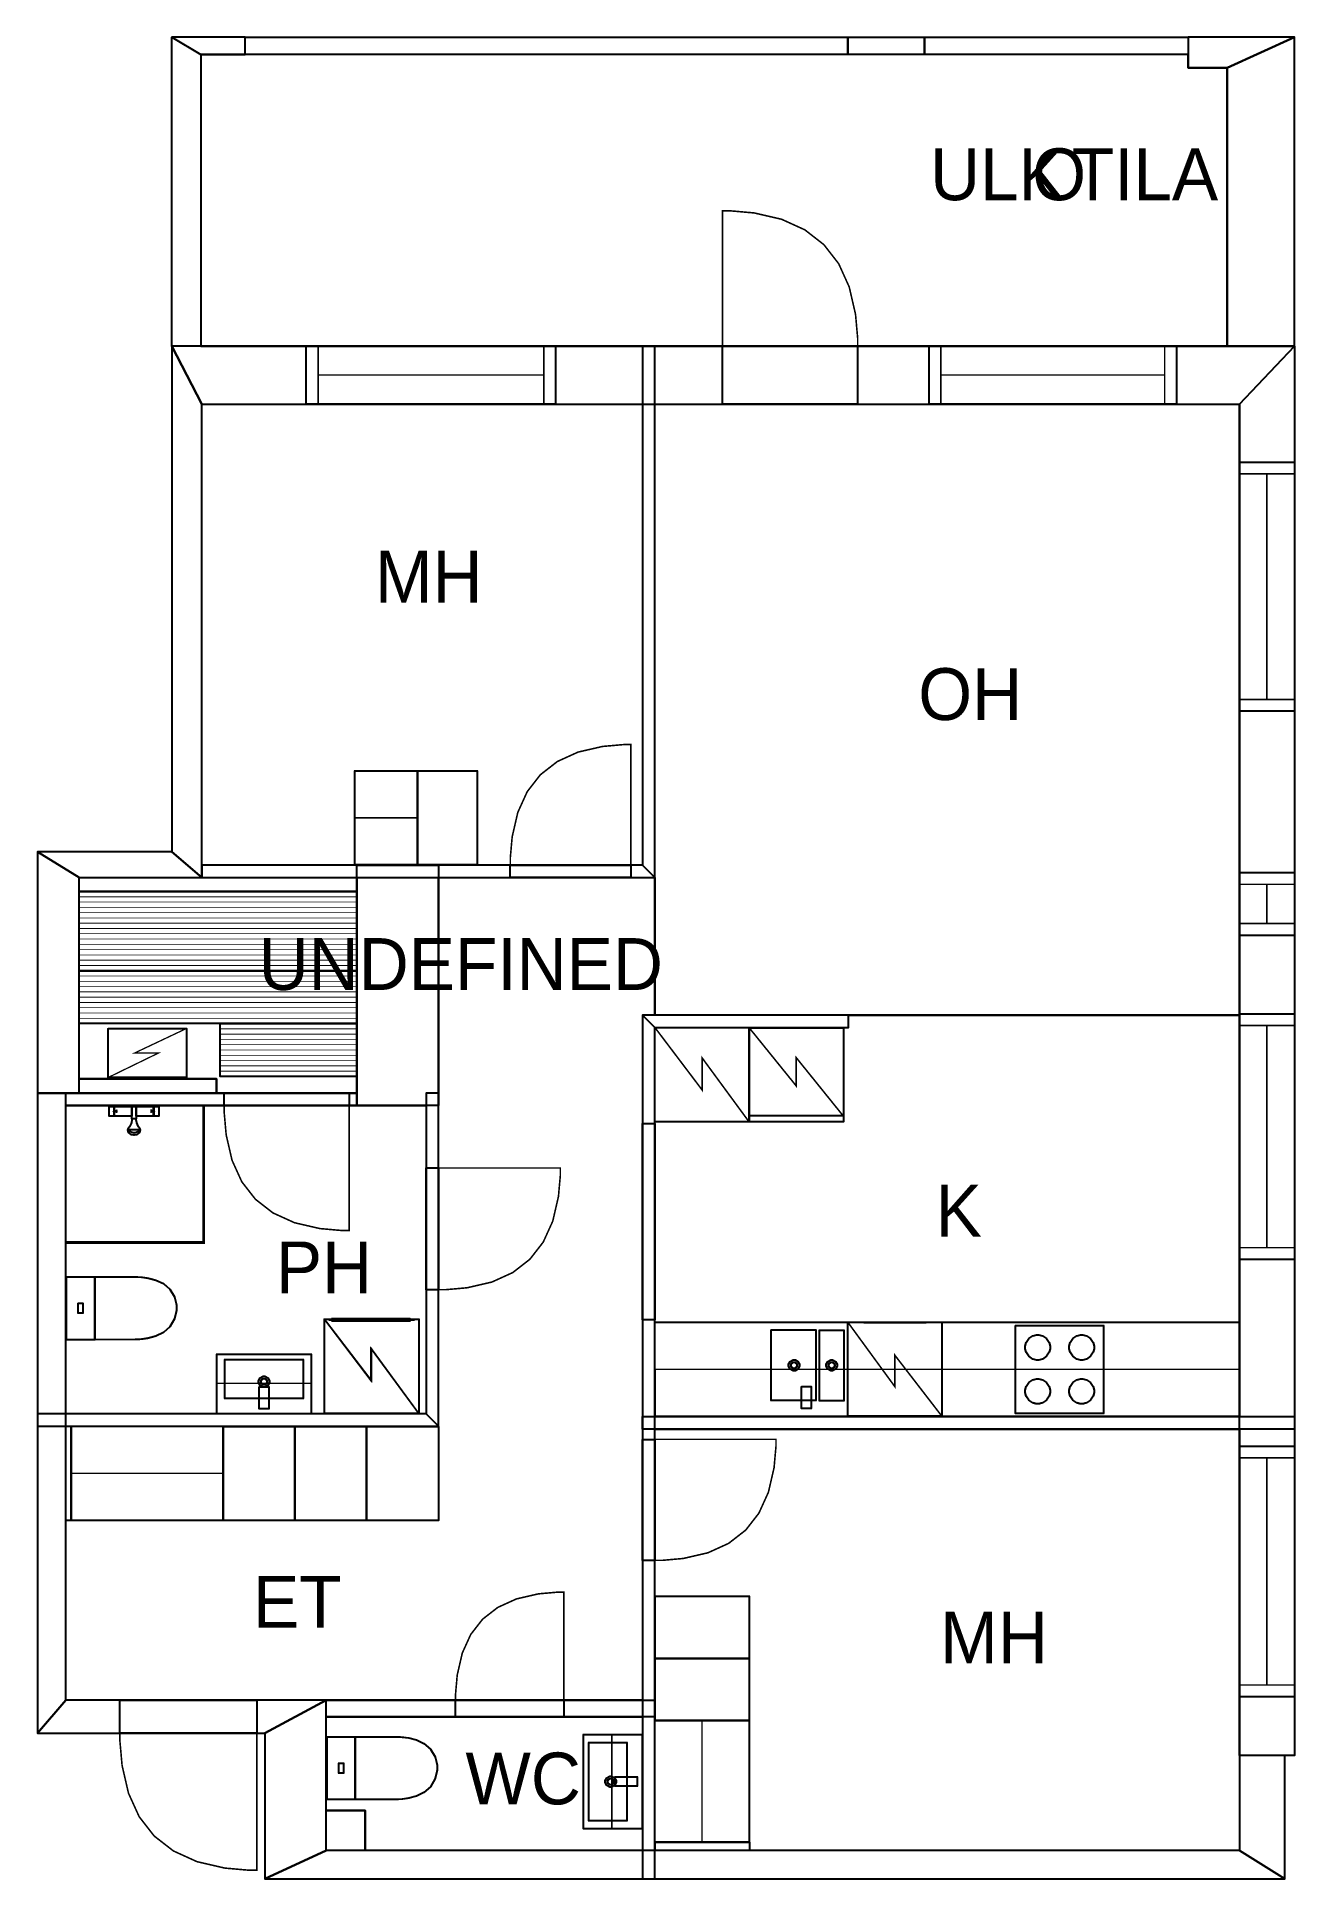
# Model space of a CAD drawing. Extents: x 0.5 to 8.8, y 0 to 12.2.
import ezdxf

# ---------------------------------------------------------------- set-up
doc = ezdxf.new("R2010")
doc.units = 0
doc.layers.get('0').update_dxf_attribs({"linetype": 'CONTINUOUS'})

msp = doc.modelspace()

# ---------------------------------------------------------------- linework, layer by layer
at = {"color": 0}
for points, const_width in [([(1.86231, 12.233), (1.37533, 12.233), (1.56771, 12.1184), (1.86231, 12.1184), (1.86231, 12.233)], 0.002083), ([(1.37533, 10.1836), (1.37533, 12.233), (1.56771, 12.1184), (1.56771, 10.1836), (1.37533, 10.1836)], 0.002083), ([(1.86231, 12.233), (5.85915, 12.233), (5.85915, 12.1184), (1.86231, 12.1184), (1.86231, 12.233)], 0.002083), ([(5.85915, 12.233), (6.36774, 12.233), (6.36774, 12.1184), (5.85915, 12.1184), (5.85915, 12.233)], 0.002083), ([(6.36774, 12.233), (8.11675, 12.233), (8.11675, 12.1184), (6.36774, 12.1184), (6.36774, 12.233)], 0.002083), ([(8.82086, 12.233), (8.11675, 12.233), (8.11675, 12.0282), (8.375, 12.0282), (8.82086, 12.233)], 0.002083), ([(8.82086, 10.1836), (8.82086, 12.233), (8.375, 12.0282), (8.375, 10.1836), (8.82086, 10.1836)], 0.002083), ([(8.375, 10.1836), (8.375, 12.0282), (8.11675, 12.0282), (8.11675, 12.1184), (1.56771, 12.1184), (1.56771, 10.1836), (8.375, 10.1836)], 0.002083), ([(5.92404, 10.1836), (5.92404, 10.2362), (5.91, 10.3938), (5.86794, 10.576), (5.7979, 10.7302), (5.69982, 10.8563), (5.57368, 10.9544), (5.41954, 11.0245), (5.23736, 11.0665), (5.07969, 11.0805), (5.02718, 11.0805), (5.02718, 10.1836), (5.92404, 10.1836)], 0.010417), ([(8.82086, 10.1836), (1.37533, 10.1836), (1.57324, 9.79818), (8.45628, 9.79818), (8.82086, 10.1836)], 0.002083), ([(1.37533, 10.1836), (1.37533, 6.82704), (1.57324, 6.65663), (1.57324, 9.79818), (1.37533, 10.1836)], 0.002083), ([(2.26654, 10.1836), (3.92031, 10.1836), (3.92031, 9.79818), (2.26654, 9.79818), (2.26654, 10.1836)], 0.010417), ([(2.26654, 10.1836), (3.92031, 10.1836), (3.92031, 9.79818), (2.26654, 9.79818), (2.26654, 10.1836)], 0.010417), ([(4.57937, 6.65663), (4.57937, 10.1836), (4.49604, 10.1836), (4.49604, 6.73996), (4.57937, 6.65663)], 0.002083), ([(5.02718, 10.1836), (5.92404, 10.1836), (5.92404, 9.79818), (5.02718, 9.79818), (5.02718, 10.1836)], 0.010417), ([(5.02718, 10.1836), (5.92404, 10.1836), (5.92404, 9.79818), (5.02718, 9.79818), (5.02718, 10.1836)], 0.010417), ([(6.39811, 10.1836), (8.03863, 10.1836), (8.03863, 9.79818), (6.39811, 9.79818), (6.39811, 10.1836)], 0.010417), ([(6.39811, 10.1836), (8.03863, 10.1836), (8.03863, 9.79818), (6.39811, 9.79818), (6.39811, 10.1836)], 0.010417), ([(8.45628, 0.8329), (8.45628, 9.79818), (8.82086, 10.1836), (8.82086, 0.8329), (8.45628, 0.8329)], 0.002083), ([(8.45628, 9.41342), (8.82086, 9.41342), (8.82086, 7.7601), (8.45628, 7.7601), (8.45628, 9.41342)], 0.010417), ([(8.45628, 9.41342), (8.82086, 9.41342), (8.82086, 7.7601), (8.45628, 7.7601), (8.45628, 9.41342)], 0.010417), ([(3.6199, 6.73996), (3.6199, 6.78683), (3.63238, 6.92731), (3.66982, 7.08968), (3.73226, 7.22706), (3.81972, 7.33942), (3.93207, 7.42686), (4.06944, 7.48931), (4.23182, 7.52675), (4.37229, 7.53922), (4.41917, 7.53922), (4.41917, 6.73996), (3.6199, 6.73996)], 0.010417), ([(2.5886, 7.36589), (3.00444, 7.36589), (3.00444, 6.74089), (2.5886, 6.74089), (2.5886, 7.36589)], 0.010417), ([(3.00444, 7.36604), (3.40121, 7.36604), (3.40121, 6.74104), (3.00444, 6.74104), (3.00444, 7.36604)], 0.010417), ([(1.37533, 6.82704), (0.483128, 6.82704), (0.761122, 6.65663), (1.57324, 6.65663), (1.37533, 6.82704)], 0.002083), ([(0.483128, 6.82704), (0.483128, 5.22683), (0.761122, 5.22683), (0.761122, 6.65663), (0.483128, 6.82704)], 0.002083), ([(1.57324, 6.65663), (4.57937, 6.65663), (4.49604, 6.73996), (1.57324, 6.73996), (1.57324, 6.65663)], 0.002083), ([(2.60178, 6.73996), (3.14438, 6.73996), (3.14438, 5.1435), (2.60178, 5.1435), (2.60178, 6.73996)], 0.002083), ([(3.6199, 6.73996), (4.41928, 6.73996), (4.41928, 6.65663), (3.6199, 6.65663), (3.6199, 6.73996)], 0.010417), ([(3.6199, 6.73996), (4.41928, 6.73996), (4.41928, 6.65663), (3.6199, 6.65663), (3.6199, 6.73996)], 0.010417), ([(0.761122, 6.65674), (2.60178, 6.65674), (2.60178, 6.56446), (0.761122, 6.56446), (0.761122, 6.65674)], 0.002083), ([(8.45628, 6.68994), (8.82086, 6.68994), (8.82086, 6.27349), (8.45628, 6.27349), (8.45628, 6.68994)], 0.010417), ([(8.45628, 6.68994), (8.82086, 6.68994), (8.82086, 6.27349), (8.45628, 6.27349), (8.45628, 6.68994)], 0.010417), ([(0.761122, 6.56446), (2.60161, 6.56446), (2.60161, 6.03863), (0.761122, 6.03863), (0.761122, 6.56446)], 0.010417), ([(0.761122, 6.03863), (2.60161, 6.03863), (2.60161, 5.6881), (0.761122, 5.6881), (0.761122, 6.03863)], 0.010417), ([(4.57937, 5.66162), (5.86242, 5.66162), (5.86242, 5.74496), (4.49604, 5.74496), (4.57937, 5.66162)], 0.002083), ([(4.57937, 0.013401), (4.57937, 5.66162), (4.49604, 5.74496), (4.49604, 0.013401), (4.57937, 0.013401)], 0.002083), ([(8.45628, 5.75319), (8.82086, 5.75319), (8.82086, 4.12299), (8.45628, 4.12299), (8.45628, 5.75319)], 0.010417), ([(8.45628, 5.75319), (8.82086, 5.75319), (8.82086, 4.12299), (8.45628, 4.12299), (8.45628, 5.75319)], 0.010417), ([(0.951497, 5.65517), (1.47108, 5.65517), (1.47108, 5.32981), (0.951497, 5.32981), (0.951497, 5.65517)], 0.008659), ([(1.69629, 5.68804), (2.60161, 5.68804), (2.60161, 5.33757), (1.69629, 5.33757), (1.69629, 5.68804)], 0.010417), ([(4.57937, 5.66157), (5.20437, 5.66157), (5.20437, 5.03657), (4.57937, 5.03657), (4.57937, 5.66157)], 0.010417), ([(5.20437, 5.6606), (5.82937, 5.6606), (5.82937, 5.0356), (5.20437, 5.0356), (5.20437, 5.6606)], 0.010417), ([(0.761122, 5.32113), (1.67042, 5.32113), (1.67042, 5.22715), (0.761122, 5.22715), (0.761122, 5.32113)], 0.002083), ([(0.483128, 5.22683), (0.483128, 0.979221), (0.670628, 1.19797), (0.670628, 5.22683), (0.483128, 5.22683)], 0.002083), ([(0.670628, 5.22683), (2.60178, 5.22683), (2.60178, 5.1435), (0.670628, 5.1435), (0.670628, 5.22683)], 0.002083), ([(0.959853, 5.13835), (0.993164, 5.13835), (0.993164, 5.07482), (0.959853, 5.07482), (0.959853, 5.13835)], 0.010417), ([(0.993164, 5.13835), (1.10986, 5.13835), (1.10986, 5.07482), (0.993164, 5.07482), (0.993164, 5.13835)], 0.010417), ([(1.10986, 5.13835), (1.13797, 5.13835), (1.13797, 5.05501), (1.13091, 5.05501), (1.11513, 5.05501), (1.10986, 5.05501), (1.10986, 5.07585), (1.10986, 5.12272), (1.10986, 5.13835)], 0.010417), ([(1.13797, 5.13835), (1.25461, 5.13835), (1.25461, 5.07482), (1.13797, 5.07482), (1.13797, 5.13835)], 0.010417), ([(1.25358, 5.13835), (1.28901, 5.13835), (1.28901, 5.07482), (1.25358, 5.07482), (1.25358, 5.13835)], 0.010417), ([(1.72239, 5.22683), (2.55094, 5.22683), (2.55094, 5.1435), (1.72239, 5.1435), (1.72239, 5.22683)], 0.010417), ([(1.72239, 5.22683), (2.55094, 5.22683), (2.55094, 5.1435), (1.72239, 5.1435), (1.72239, 5.22683)], 0.010417), ([(1.72239, 5.1435), (1.72239, 5.095), (1.73529, 4.94938), (1.77414, 4.78108), (1.83886, 4.63867), (1.92947, 4.52219), (2.04596, 4.43158), (2.18838, 4.36686), (2.35667, 4.32801), (2.50228, 4.31506), (2.55083, 4.31506), (2.55083, 5.1435), (1.72239, 5.1435)], 0.010417), ([(3.14438, 3.01644), (3.14438, 5.22683), (3.06104, 5.22683), (3.06104, 3.09978), (3.14438, 3.01644)], 0.002083), ([(0.993164, 5.10607), (0.996365, 5.10732), (1.00602, 5.11117), (1.00879, 5.11231), (1.00879, 5.11231), (1.00879, 5.11089), (1.00879, 5.10661), (1.00879, 5.10232), (1.00879, 5.10086), (1.00879, 5.10086), (1.0064, 5.10151), (0.996419, 5.10493), (0.993164, 5.10607)], 0.010417), ([(1.25358, 5.10607), (1.25033, 5.10732), (1.24067, 5.11117), (1.23796, 5.11231), (1.23796, 5.11231), (1.23796, 5.11089), (1.23796, 5.10661), (1.23796, 5.10232), (1.23796, 5.10086), (1.23796, 5.10086), (1.24029, 5.10151), (1.25027, 5.10493), (1.25358, 5.10607)], 0.010417), ([(4.49604, 5.02425), (4.57937, 5.02425), (4.57937, 3.72353), (4.49604, 3.72353), (4.49604, 5.02425)], 0.010417), ([(5.20437, 5.07726), (5.82937, 5.07726), (5.82937, 5.0356), (5.20437, 5.0356), (5.20437, 5.07726)], 0.010417), ([(3.06104, 4.73019), (3.14438, 4.73019), (3.14438, 3.92258), (3.06104, 3.92258), (3.06104, 4.73019)], 0.010417), ([(3.06104, 4.73019), (3.14438, 4.73019), (3.14438, 3.92258), (3.06104, 3.92258), (3.06104, 4.73019)], 0.010417), ([(3.14438, 3.92258), (3.19168, 3.92258), (3.33361, 3.93522), (3.49767, 3.9731), (3.6365, 4.03618), (3.75006, 4.12451), (3.83838, 4.23807), (3.90147, 4.3769), (3.93935, 4.54096), (3.95199, 4.68289), (3.95199, 4.73019), (3.14438, 4.73019), (3.14438, 3.92258)], 0.010417), ([(0.675836, 4.00726), (0.675836, 3.59071), (0.863118, 3.59071), (0.863118, 4.00726), (0.675836, 4.00726)], 0.010417), ([(1.13146, 4.00726), (1.13146, 4.00726), (1.14318, 4.00738), (1.17415, 4.00575), (1.21799, 3.99962), (1.26823, 3.98617), (1.31841, 3.96262), (1.36225, 3.92617), (1.39324, 3.87403), (1.405, 3.82096), (1.405, 3.80328), (1.405, 3.785), (1.39324, 3.73014), (1.36225, 3.67606), (1.31841, 3.63824), (1.26823, 3.61382), (1.21799, 3.59983), (1.17415, 3.59343), (1.14318, 3.59169), (1.13146, 3.59174), (1.13146, 3.59174), (0.863118, 3.59071), (0.863118, 4.00726), (1.13146, 4.00726)], 0.010417), ([(0.753689, 3.83208), (0.753689, 3.7659), (0.785265, 3.7659), (0.785265, 3.83208), (0.753689, 3.83208)], 0.010417), ([(2.38781, 3.72694), (3.01281, 3.72694), (3.01281, 3.10194), (2.38781, 3.10194), (2.38781, 3.72694)], 0.010417), ([(2.38781, 3.72694), (3.01281, 3.72694), (3.01281, 3.10194), (2.38781, 3.10194), (2.38781, 3.72694)], 0.010417), ([(2.43782, 3.73215), (2.95242, 3.73215), (2.95242, 3.71446), (2.43782, 3.71446), (2.43782, 3.73215)], 0.010417), ([(4.57937, 3.70594), (8.45508, 3.70594), (8.45508, 3.08094), (4.57937, 3.08094), (4.57937, 3.70594)], 0.010417), ([(5.8584, 3.70725), (6.4834, 3.70725), (6.4834, 3.08225), (5.8584, 3.08225), (5.8584, 3.70725)], 0.010417), ([(6.97217, 3.68511), (7.5555, 3.68511), (7.5555, 3.10178), (6.97217, 3.10178), (6.97217, 3.68511)], 0.010417), ([(5.34961, 3.65533), (5.64725, 3.65533), (5.64725, 3.18658), (5.34961, 3.18658), (5.34961, 3.65533)], 0.010417), ([(5.67128, 3.65429), (5.83225, 3.65429), (5.83225, 3.18554), (5.67128, 3.18554), (5.67128, 3.65429)], 0.010417), ([(7.03467, 3.53928), (7.03467, 3.54742), (7.04118, 3.57178), (7.05908, 3.59825), (7.08556, 3.6161), (7.10986, 3.62261), (7.118, 3.62261), (7.12608, 3.62261), (7.15044, 3.6161), (7.17692, 3.59825), (7.19476, 3.57178), (7.20133, 3.54742), (7.20133, 3.53928), (7.20133, 3.53119), (7.19476, 3.50689), (7.17692, 3.48036), (7.15044, 3.46251), (7.12608, 3.45594), (7.118, 3.45594), (7.10986, 3.45594), (7.08556, 3.46251), (7.05908, 3.48036), (7.04118, 3.50689), (7.03467, 3.53119), (7.03467, 3.53928)], 0.010417), ([(7.32633, 3.53928), (7.32633, 3.54742), (7.33285, 3.57178), (7.35075, 3.59825), (7.37722, 3.6161), (7.40153, 3.62261), (7.40967, 3.62261), (7.41775, 3.62261), (7.44211, 3.6161), (7.46858, 3.59825), (7.48643, 3.57178), (7.493, 3.54742), (7.493, 3.53928), (7.493, 3.53119), (7.48643, 3.50689), (7.46858, 3.48036), (7.44211, 3.46251), (7.41775, 3.45594), (7.40967, 3.45594), (7.40153, 3.45594), (7.37722, 3.46251), (7.35075, 3.48036), (7.33285, 3.50689), (7.32633, 3.53119), (7.32633, 3.53928)], 0.010417), ([(1.67378, 3.49463), (2.29878, 3.49463), (2.29878, 3.09972), (1.67378, 3.09972), (1.67378, 3.49463)], 0.010417), ([(1.72586, 3.45975), (2.24669, 3.45975), (2.24669, 3.20079), (1.72586, 3.20079), (1.72586, 3.45975)], 0.010417), ([(5.46593, 3.42096), (5.46593, 3.4274), (5.47657, 3.44678), (5.49593, 3.45742), (5.50239, 3.45742), (5.50879, 3.45742), (5.52815, 3.44678), (5.53885, 3.4274), (5.53885, 3.42096), (5.53885, 3.41456), (5.52815, 3.39518), (5.50879, 3.3845), (5.50239, 3.3845), (5.49593, 3.3845), (5.47657, 3.39518), (5.46593, 3.41456), (5.46593, 3.42096)], 0.008333), ([(5.48156, 3.42096), (5.48156, 3.42464), (5.48763, 3.43571), (5.49869, 3.44179), (5.50239, 3.44179), (5.50603, 3.44179), (5.51708, 3.43571), (5.52322, 3.42464), (5.52322, 3.42096), (5.52322, 3.41732), (5.51708, 3.40625), (5.50603, 3.40013), (5.50239, 3.40013), (5.49869, 3.40013), (5.48763, 3.40625), (5.48156, 3.41732), (5.48156, 3.42096)], 0.008333), ([(5.71533, 3.42096), (5.71533, 3.4274), (5.72597, 3.44678), (5.74533, 3.45742), (5.75179, 3.45742), (5.75819, 3.45742), (5.77756, 3.44678), (5.78825, 3.4274), (5.78825, 3.42096), (5.78825, 3.41456), (5.77756, 3.39518), (5.75819, 3.3845), (5.75179, 3.3845), (5.74533, 3.3845), (5.72597, 3.39518), (5.71533, 3.41456), (5.71533, 3.42096)], 0.008333), ([(5.73096, 3.42096), (5.73096, 3.42464), (5.73703, 3.43571), (5.7481, 3.44179), (5.75179, 3.44179), (5.75543, 3.44179), (5.7665, 3.43571), (5.77263, 3.42464), (5.77263, 3.42096), (5.77263, 3.41732), (5.7665, 3.40625), (5.75543, 3.40013), (5.75179, 3.40013), (5.7481, 3.40013), (5.73703, 3.40625), (5.73096, 3.41732), (5.73096, 3.42096)], 0.008333), ([(1.67378, 3.30106), (2.29878, 3.30106), (2.29878, 3.10053), (1.67378, 3.10053), (1.67378, 3.30106)], 0.010417), ([(1.94982, 3.31168), (1.94982, 3.31814), (1.96044, 3.33751), (1.97982, 3.34814), (1.98628, 3.34814), (1.99268, 3.34814), (2.01204, 3.33751), (2.02274, 3.31814), (2.02274, 3.31168), (2.02274, 3.30528), (2.01204, 3.28592), (1.99268, 3.27522), (1.98628, 3.27522), (1.97982, 3.27522), (1.96044, 3.28592), (1.94982, 3.30528), (1.94982, 3.31168)], 0.008333), ([(1.96544, 3.31168), (1.96544, 3.31538), (1.97151, 3.32644), (1.98258, 3.33251), (1.98628, 3.33251), (1.9899, 3.33251), (2.00097, 3.32644), (2.00711, 3.31538), (2.00711, 3.31168), (2.00711, 3.30806), (2.00097, 3.29699), (1.9899, 3.29085), (1.98628, 3.29085), (1.98258, 3.29085), (1.97151, 3.29699), (1.96544, 3.30806), (1.96544, 3.31168)], 0.008333), ([(4.58051, 3.39378), (8.45508, 3.39378), (8.45508, 3.08128), (4.58051, 3.08128), (4.58051, 3.39378)], 0.010417), ([(7.03467, 3.24761), (7.03467, 3.25575), (7.04118, 3.28011), (7.05908, 3.30658), (7.08556, 3.32443), (7.10986, 3.33094), (7.118, 3.33094), (7.12608, 3.33094), (7.15044, 3.32443), (7.17692, 3.30658), (7.19476, 3.28011), (7.20133, 3.25575), (7.20133, 3.24761), (7.20133, 3.23953), (7.19476, 3.21522), (7.17692, 3.18869), (7.15044, 3.17085), (7.12608, 3.16428), (7.118, 3.16428), (7.10986, 3.16428), (7.08556, 3.17085), (7.05908, 3.18869), (7.04118, 3.21522), (7.03467, 3.23953), (7.03467, 3.24761)], 0.010417), ([(7.32633, 3.24761), (7.32633, 3.25575), (7.33285, 3.28011), (7.35075, 3.30658), (7.37722, 3.32443), (7.40153, 3.33094), (7.40967, 3.33094), (7.41775, 3.33094), (7.44211, 3.32443), (7.46858, 3.30658), (7.48643, 3.28011), (7.493, 3.25575), (7.493, 3.24761), (7.493, 3.23953), (7.48643, 3.21522), (7.46858, 3.18869), (7.44211, 3.17085), (7.41775, 3.16428), (7.40967, 3.16428), (7.40153, 3.16428), (7.37722, 3.17085), (7.35075, 3.18869), (7.33285, 3.21522), (7.32633, 3.23953), (7.32633, 3.24761)], 0.010417), ([(1.95503, 3.27849), (2.01753, 3.27849), (2.01753, 3.13265), (1.95503, 3.13265), (1.95503, 3.27849)], 0.010417), ([(5.55251, 3.27929), (5.61501, 3.27929), (5.61501, 3.13346), (5.55251, 3.13346), (5.55251, 3.27929)], 0.010417), ([(0.483128, 3.01644), (3.14438, 3.01644), (3.06104, 3.09978), (0.483128, 3.09978), (0.483128, 3.01644)], 0.002083), ([(4.49604, 3.08051), (8.82086, 3.08051), (8.82086, 2.99718), (4.49604, 2.99718), (4.49604, 3.08051)], 0.002083), ([(0.670628, 3.01622), (0.707844, 3.01622), (0.707844, 2.39122), (0.670628, 2.39122), (0.670628, 3.01622)], 0.003722), ([(0.707844, 3.01639), (1.71522, 3.01639), (1.71522, 2.39139), (0.707844, 2.39139), (0.707844, 3.01639)], 0.010417), ([(1.71522, 3.01508), (2.19103, 3.01508), (2.19103, 2.39008), (1.71522, 2.39008), (1.71522, 3.01508)], 0.010417), ([(2.19103, 3.01508), (2.66689, 3.01508), (2.66689, 2.39008), (2.19103, 2.39008), (2.19103, 3.01508)], 0.010417), ([(2.66689, 3.01508), (3.14274, 3.01508), (3.14274, 2.39008), (2.66689, 2.39008), (2.66689, 3.01508)], 0.010417), ([(4.49604, 2.92947), (4.57937, 2.92947), (4.57937, 2.12663), (4.49604, 2.12663), (4.49604, 2.92947)], 0.010417), ([(4.49604, 2.92947), (4.57937, 2.92947), (4.57937, 2.12663), (4.49604, 2.12663), (4.49604, 2.92947)], 0.010417), ([(4.57937, 2.12663), (4.62642, 2.12663), (4.76753, 2.13921), (4.93056, 2.17681), (5.06858, 2.23958), (5.18143, 2.32736), (5.26926, 2.44026), (5.33197, 2.57829), (5.36957, 2.74132), (5.38217, 2.88243), (5.38217, 2.92947), (4.57937, 2.92947), (4.57937, 2.12663)], 0.010417), ([(8.45628, 2.88465), (8.82086, 2.88465), (8.82086, 1.22152), (8.45628, 1.22152), (8.45628, 2.88465)], 0.010417), ([(8.45628, 2.88465), (8.82086, 2.88465), (8.82086, 1.22152), (8.45628, 1.22152), (8.45628, 2.88465)], 0.010417), ([(3.25678, 1.19797), (3.25678, 1.24007), (3.26796, 1.36621), (3.3016, 1.51193), (3.35769, 1.63531), (3.43614, 1.73622), (3.53706, 1.81467), (3.66043, 1.87076), (3.80615, 1.9044), (3.93229, 1.91558), (3.97439, 1.91558), (3.97439, 1.19797), (3.25678, 1.19797)], 0.010417), ([(4.57986, 1.8896), (4.57986, 1.47635), (5.20486, 1.47635), (5.20486, 1.8896), (4.57986, 1.8896)], 0.010417), ([(4.57986, 1.47635), (4.57986, 1.0631), (5.20486, 1.0631), (5.20486, 1.47635), (4.57986, 1.47635)], 0.010417), ([(0.483128, 0.979221), (1.99262, 0.979221), (2.39936, 1.19797), (0.670628, 1.19797), (0.483128, 0.979221)], 0.002083), ([(1.03054, 1.19797), (1.93896, 1.19797), (1.93896, 0.979221), (1.03054, 0.979221), (1.03054, 1.19797)], 0.010417), ([(1.03054, 1.19797), (1.93896, 1.19797), (1.93896, 0.979221), (1.03054, 0.979221), (1.03054, 1.19797)], 0.010417), ([(1.99262, 0.979221), (1.99262, 0.013401), (2.39936, 0.2009), (2.39936, 1.19797), (1.99262, 0.979221)], 0.002083), ([(2.39936, 1.19797), (4.57937, 1.19797), (4.57937, 1.08849), (2.39936, 1.08849), (2.39936, 1.19797)], 0.002083), ([(3.25678, 1.19797), (3.9745, 1.19797), (3.9745, 1.08849), (3.25678, 1.08849), (3.25678, 1.19797)], 0.010417), ([(3.25678, 1.19797), (3.9745, 1.19797), (3.9745, 1.08849), (3.25678, 1.08849), (3.25678, 1.19797)], 0.010417), ([(1.03054, 0.979221), (1.03054, 0.925999), (1.04471, 0.766331), (1.08729, 0.581814), (1.15826, 0.425672), (1.2576, 0.297906), (1.38536, 0.198568), (1.5415, 0.127604), (1.72601, 0.085015), (1.88569, 0.070801), (1.93896, 0.070801), (1.93896, 0.979221), (1.03054, 0.979221)], 0.010417), ([(4.57937, 1.06315), (4.57937, 0.257488), (5.20437, 0.257488), (5.20437, 1.06315), (4.57937, 1.06315)], 0.010417), ([(2.40462, 0.956), (2.40462, 0.539442), (2.5919, 0.539442), (2.5919, 0.956), (2.40462, 0.956)], 0.010417), ([(2.86025, 0.956), (2.86025, 0.956), (2.87196, 0.956108), (2.90294, 0.954482), (2.94678, 0.948351), (2.99701, 0.934896), (3.04719, 0.91135), (3.09104, 0.874892), (3.12201, 0.822754), (3.13379, 0.769694), (3.13379, 0.752007), (3.13379, 0.733724), (3.12201, 0.678874), (3.09104, 0.624783), (3.04719, 0.586968), (2.99701, 0.562554), (2.94678, 0.548557), (2.90294, 0.542156), (2.87196, 0.540419), (2.86025, 0.540474), (2.86025, 0.540474), (2.5919, 0.539442), (2.5919, 0.956), (2.86025, 0.956)], 0.010417), ([(4.10596, 0.9713), (4.10596, 0.3463), (4.49408, 0.3463), (4.49408, 0.9713), (4.10596, 0.9713)], 0.010417), ([(4.14031, 0.919217), (4.14031, 0.398383), (4.39301, 0.398383), (4.39301, 0.919217), (4.14031, 0.919217)], 0.010417), ([(4.29357, 0.9713), (4.29357, 0.3463), (4.49408, 0.3463), (4.49408, 0.9713), (4.29357, 0.9713)], 0.010417), ([(2.48247, 0.780817), (2.48247, 0.714626), (2.51406, 0.714626), (2.51406, 0.780817), (2.48247, 0.780817)], 0.010417), ([(8.75836, 0.013401), (8.75836, 0.8329), (8.45628, 0.8329), (8.45628, 0.2009), (8.75836, 0.013401)], 0.002083), ([(4.28581, 0.622342), (4.27935, 0.622342), (4.25999, 0.633029), (4.24935, 0.652399), (4.24935, 0.6588), (4.24935, 0.665256), (4.25999, 0.684625), (4.27935, 0.695258), (4.28581, 0.695258), (4.29221, 0.695258), (4.31158, 0.684625), (4.32226, 0.665256), (4.32226, 0.6588), (4.32226, 0.652399), (4.31158, 0.633029), (4.29221, 0.622342), (4.28581, 0.622342)], 0.008333), ([(4.28581, 0.637967), (4.28212, 0.637967), (4.27106, 0.644097), (4.26497, 0.655165), (4.26497, 0.6588), (4.26497, 0.662489), (4.27106, 0.673557), (4.28212, 0.679633), (4.28581, 0.679633), (4.28944, 0.679633), (4.30051, 0.673557), (4.30664, 0.662489), (4.30664, 0.6588), (4.30664, 0.655165), (4.30051, 0.644097), (4.28944, 0.637967), (4.28581, 0.637967)], 0.008333), ([(4.31597, 0.69005), (4.31597, 0.62755), (4.46181, 0.62755), (4.46181, 0.69005), (4.31597, 0.69005)], 0.010417), ([(2.39936, 0.467339), (2.65679, 0.467339), (2.65679, 0.2009), (2.39936, 0.2009), (2.39936, 0.467339)], 0.002083), ([(4.58083, 0.257488), (4.58083, 0.200956), (5.20583, 0.200956), (5.20583, 0.257488), (4.58083, 0.257488)], 0.005657), ([(1.99262, 0.013401), (8.75836, 0.013401), (8.45628, 0.2009), (2.39936, 0.2009), (1.99262, 0.013401)], 0.002083)]:
    msp.add_lwpolyline(points, close=True, dxfattribs=dict(at, const_width=const_width))
for points in [[(1.37533, 10.1836), (1.37533, 12.233), (1.56771, 12.1184), (1.56771, 10.1836), (1.37533, 10.1836)], [(1.86231, 12.233), (1.37533, 12.233), (1.56771, 12.1184), (1.86231, 12.1184), (1.86231, 12.233)], [(5.85915, 12.233), (6.36774, 12.233), (6.36774, 12.1184), (5.85915, 12.1184), (5.85915, 12.233)], [(8.82086, 12.233), (8.11675, 12.233), (8.11675, 12.0282), (8.375, 12.0282), (8.82086, 12.233)], [(8.82086, 10.1836), (8.82086, 12.233), (8.375, 12.0282), (8.375, 10.1836), (8.82086, 10.1836)], [(8.82086, 10.1836), (1.37533, 10.1836), (1.57324, 9.79818), (8.45628, 9.79818), (8.82086, 10.1836)], [(1.37533, 10.1836), (1.37533, 6.82704), (1.57324, 6.65663), (1.57324, 9.79818), (1.37533, 10.1836)], [(4.57937, 6.65663), (4.57937, 10.1836), (4.49604, 10.1836), (4.49604, 6.73996), (4.57937, 6.65663)], [(8.45628, 0.8329), (8.45628, 9.79818), (8.82086, 10.1836), (8.82086, 0.8329), (8.45628, 0.8329)], [(1.37533, 6.82704), (0.483128, 6.82704), (0.761122, 6.65663), (1.57324, 6.65663), (1.37533, 6.82704)], [(0.483128, 6.82704), (0.483128, 5.22683), (0.761122, 5.22683), (0.761122, 6.65663), (0.483128, 6.82704)], [(1.57324, 6.65663), (4.57937, 6.65663), (4.49604, 6.73996), (1.57324, 6.73996), (1.57324, 6.65663)], [(2.60178, 6.73996), (3.14438, 6.73996), (3.14438, 5.1435), (2.60178, 5.1435), (2.60178, 6.73996)], [(0.761122, 6.65674), (2.60178, 6.65674), (2.60178, 6.56446), (0.761122, 6.56446), (0.761122, 6.65674)], [(4.57937, 0.013401), (4.57937, 5.66162), (4.49604, 5.74496), (4.49604, 0.013401), (4.57937, 0.013401)], [(4.57937, 5.66162), (5.86242, 5.66162), (5.86242, 5.74496), (4.49604, 5.74496), (4.57937, 5.66162)], [(0.761122, 5.32113), (1.67042, 5.32113), (1.67042, 5.22715), (0.761122, 5.22715), (0.761122, 5.32113)], [(0.483128, 5.22683), (0.483128, 0.979221), (0.670628, 1.19797), (0.670628, 5.22683), (0.483128, 5.22683)], [(0.670628, 5.22683), (2.60178, 5.22683), (2.60178, 5.1435), (0.670628, 5.1435), (0.670628, 5.22683)], [(3.14438, 3.01644), (3.14438, 5.22683), (3.06104, 5.22683), (3.06104, 3.09978), (3.14438, 3.01644)], [(0.483128, 3.01644), (3.14438, 3.01644), (3.06104, 3.09978), (0.483128, 3.09978), (0.483128, 3.01644)], [(4.49604, 3.08051), (8.82086, 3.08051), (8.82086, 2.99718), (4.49604, 2.99718), (4.49604, 3.08051)], [(0.483128, 0.979221), (1.99262, 0.979221), (2.39936, 1.19797), (0.670628, 1.19797), (0.483128, 0.979221)], [(1.99262, 0.979221), (1.99262, 0.013401), (2.39936, 0.2009), (2.39936, 1.19797), (1.99262, 0.979221)], [(2.39936, 1.19797), (4.57937, 1.19797), (4.57937, 1.08849), (2.39936, 1.08849), (2.39936, 1.19797)], [(8.75836, 0.013401), (8.75836, 0.8329), (8.45628, 0.8329), (8.45628, 0.2009), (8.75836, 0.013401)], [(2.39936, 0.467339), (2.65679, 0.467339), (2.65679, 0.2009), (2.39936, 0.2009), (2.39936, 0.467339)], [(1.99262, 0.013401), (8.75836, 0.013401), (8.45628, 0.2009), (2.39936, 0.2009), (1.99262, 0.013401)]]:
    msp.add_lwpolyline(points, close=True, dxfattribs=at)
at = {"color": 7}
for points in [[(1.86231, 12.233), (5.85915, 12.233), (5.85915, 12.1184), (1.86231, 12.1184), (1.86231, 12.233)], [(6.36774, 12.233), (8.11675, 12.233), (8.11675, 12.1184), (6.36774, 12.1184), (6.36774, 12.233)], [(8.375, 10.1836), (8.375, 12.0282), (8.11675, 12.0282), (8.11675, 12.1184), (1.56771, 12.1184), (1.56771, 10.1836), (8.375, 10.1836)], [(2.26654, 10.1836), (3.92031, 10.1836), (3.92031, 9.79818), (2.26654, 9.79818), (2.26654, 10.1836)], [(2.26654, 10.1836), (3.92031, 10.1836), (3.92031, 9.79818), (2.26654, 9.79818), (2.26654, 10.1836)], [(5.02718, 10.1836), (5.92404, 10.1836), (5.92404, 9.79818), (5.02718, 9.79818), (5.02718, 10.1836)], [(5.02718, 10.1836), (5.92404, 10.1836), (5.92404, 9.79818), (5.02718, 9.79818), (5.02718, 10.1836)], [(6.39811, 10.1836), (8.03863, 10.1836), (8.03863, 9.79818), (6.39811, 9.79818), (6.39811, 10.1836)], [(6.39811, 10.1836), (8.03863, 10.1836), (8.03863, 9.79818), (6.39811, 9.79818), (6.39811, 10.1836)], [(1.57324, 9.79818), (4.49604, 9.79818), (4.49604, 6.73996), (1.57324, 6.73996), (1.57324, 9.79818)], [(4.57937, 9.79818), (8.45628, 9.79818), (8.45628, 5.74496), (4.57937, 5.74496), (4.57937, 9.79818)], [(8.45628, 9.41342), (8.82086, 9.41342), (8.82086, 7.7601), (8.45628, 7.7601), (8.45628, 9.41342)], [(8.45628, 9.41342), (8.82086, 9.41342), (8.82086, 7.7601), (8.45628, 7.7601), (8.45628, 9.41342)], [(2.5886, 7.36589), (3.00444, 7.36589), (3.00444, 6.74089), (2.5886, 6.74089), (2.5886, 7.36589)], [(3.00444, 7.36604), (3.40121, 7.36604), (3.40121, 6.74104), (3.00444, 6.74104), (3.00444, 7.36604)], [(3.6199, 6.73996), (4.41928, 6.73996), (4.41928, 6.65663), (3.6199, 6.65663), (3.6199, 6.73996)], [(3.6199, 6.73996), (4.41928, 6.73996), (4.41928, 6.65663), (3.6199, 6.65663), (3.6199, 6.73996)], [(4.57937, 5.74496), (4.49604, 5.74496), (4.49604, 1.19797), (0.670628, 1.19797), (0.670628, 3.01644), (3.14438, 3.01644), (3.14438, 6.65663), (4.57937, 6.65663), (4.57937, 5.74496)], [(8.45628, 6.68994), (8.82086, 6.68994), (8.82086, 6.27349), (8.45628, 6.27349), (8.45628, 6.68994)], [(8.45628, 6.68994), (8.82086, 6.68994), (8.82086, 6.27349), (8.45628, 6.27349), (8.45628, 6.68994)], [(2.60178, 5.22683), (0.670628, 5.22683), (0.761122, 5.22715), (1.67042, 5.22715), (1.67042, 5.32113), (0.761122, 5.32113), (0.761122, 6.56446), (2.60178, 6.56446), (2.60178, 5.22683)], [(0.761122, 6.56446), (2.60161, 6.56446), (2.60161, 6.03863), (0.761122, 6.03863), (0.761122, 6.56446)], [(0.761122, 6.03863), (2.60161, 6.03863), (2.60161, 5.6881), (0.761122, 5.6881), (0.761122, 6.03863)], [(8.45628, 3.08051), (4.57937, 3.08051), (4.57937, 5.66162), (5.86242, 5.66162), (5.86242, 5.74496), (8.45628, 5.74496), (8.45628, 3.08051)], [(8.45628, 5.75319), (8.82086, 5.75319), (8.82086, 4.12299), (8.45628, 4.12299), (8.45628, 5.75319)], [(8.45628, 5.75319), (8.82086, 5.75319), (8.82086, 4.12299), (8.45628, 4.12299), (8.45628, 5.75319)], [(0.951497, 5.65517), (1.47108, 5.65517), (1.47108, 5.32981), (0.951497, 5.32981), (0.951497, 5.65517)], [(1.69629, 5.68804), (2.60161, 5.68804), (2.60161, 5.33757), (1.69629, 5.33757), (1.69629, 5.68804)], [(4.57937, 5.66157), (5.20437, 5.66157), (5.20437, 5.03657), (4.57937, 5.03657), (4.57937, 5.66157)], [(5.20437, 5.6606), (5.82937, 5.6606), (5.82937, 5.0356), (5.20437, 5.0356), (5.20437, 5.6606)], [(0.670628, 5.1435), (3.06104, 5.1435), (3.06104, 3.09978), (0.670628, 3.09978), (0.670628, 5.1435)], [(0.959853, 5.13835), (0.993164, 5.13835), (0.993164, 5.07482), (0.959853, 5.07482), (0.959853, 5.13835)], [(0.993164, 5.13835), (1.10986, 5.13835), (1.10986, 5.07482), (0.993164, 5.07482), (0.993164, 5.13835)], [(1.10986, 5.13835), (1.13797, 5.13835), (1.13797, 5.05501), (1.13091, 5.05501), (1.11513, 5.05501), (1.10986, 5.05501), (1.10986, 5.07585), (1.10986, 5.12272), (1.10986, 5.13835)], [(1.13797, 5.13835), (1.25461, 5.13835), (1.25461, 5.07482), (1.13797, 5.07482), (1.13797, 5.13835)], [(1.25358, 5.13835), (1.28901, 5.13835), (1.28901, 5.07482), (1.25358, 5.07482), (1.25358, 5.13835)], [(1.72239, 5.22683), (2.55094, 5.22683), (2.55094, 5.1435), (1.72239, 5.1435), (1.72239, 5.22683)], [(1.72239, 5.22683), (2.55094, 5.22683), (2.55094, 5.1435), (1.72239, 5.1435), (1.72239, 5.22683)], [(0.993164, 5.10607), (0.996365, 5.10732), (1.00602, 5.11117), (1.00879, 5.11231), (1.00879, 5.11231), (1.00879, 5.11089), (1.00879, 5.10661), (1.00879, 5.10232), (1.00879, 5.10086), (1.00879, 5.10086), (1.0064, 5.10151), (0.996419, 5.10493), (0.993164, 5.10607)], [(1.10986, 5.05501), (1.10986, 5.04872), (1.10617, 5.02979), (1.09625, 5.00738), (1.09315, 5.00293), (1.09212, 5.00142), (1.08192, 4.98676), (1.08171, 4.98519), (1.08116, 4.98236), (1.08534, 4.96582), (1.102, 4.95296), (1.10775, 4.95188), (1.10905, 4.95167), (1.12055, 4.95085), (1.1244, 4.95085), (1.12337, 4.95085), (1.1275, 4.95085), (1.13873, 4.95167), (1.14003, 4.95188), (1.14573, 4.95296), (1.16243, 4.96582), (1.16656, 4.98236), (1.16607, 4.98519), (1.1658, 4.98676), (1.15565, 5.00142), (1.15462, 5.00293), (1.15148, 5.00738), (1.1416, 5.02979), (1.13797, 5.04872), (1.13797, 5.05501)], [(1.25358, 5.10607), (1.25033, 5.10732), (1.24067, 5.11117), (1.23796, 5.11231), (1.23796, 5.11231), (1.23796, 5.11089), (1.23796, 5.10661), (1.23796, 5.10232), (1.23796, 5.10086), (1.23796, 5.10086), (1.24029, 5.10151), (1.25027, 5.10493), (1.25358, 5.10607)], [(4.49604, 5.02425), (4.57937, 5.02425), (4.57937, 3.72353), (4.49604, 3.72353), (4.49604, 5.02425)], [(4.49604, 5.02425), (4.57937, 5.02425), (4.57937, 3.72353), (4.49604, 3.72353), (4.49604, 5.02425)], [(5.20437, 5.07726), (5.82937, 5.07726), (5.82937, 5.0356), (5.20437, 5.0356), (5.20437, 5.07726)], [(1.08171, 4.98415), (1.08192, 4.98367), (1.0938, 4.97353), (1.11757, 4.96436), (1.12549, 4.96436), (1.13173, 4.96463), (1.15435, 4.9739), (1.16553, 4.98367), (1.16607, 4.98415)], [(3.06104, 4.73019), (3.14438, 4.73019), (3.14438, 3.92258), (3.06104, 3.92258), (3.06104, 4.73019)], [(3.06104, 4.73019), (3.14438, 4.73019), (3.14438, 3.92258), (3.06104, 3.92258), (3.06104, 4.73019)], [(0.675836, 4.00726), (0.863118, 4.00726), (0.863118, 3.59071), (0.675836, 3.59071), (0.675836, 4.00726)], [(1.13146, 4.00726), (1.13146, 4.00726), (1.14318, 4.00738), (1.17415, 4.00575), (1.21799, 3.99962), (1.26823, 3.98617), (1.31841, 3.96262), (1.36225, 3.92617), (1.39324, 3.87403), (1.405, 3.82096), (1.405, 3.80328), (1.405, 3.785), (1.39324, 3.73014), (1.36225, 3.67606), (1.31841, 3.63824), (1.26823, 3.61382), (1.21799, 3.59983), (1.17415, 3.59343), (1.14318, 3.59169), (1.13146, 3.59174), (1.13146, 3.59174), (0.863118, 3.59071), (0.863118, 4.00726), (1.13146, 4.00726)], [(0.753689, 3.83208), (0.785265, 3.83208), (0.785265, 3.7659), (0.753689, 3.7659), (0.753689, 3.83208)], [(2.38781, 3.72694), (3.01281, 3.72694), (3.01281, 3.10194), (2.38781, 3.10194), (2.38781, 3.72694)], [(2.38781, 3.72694), (3.01281, 3.72694), (3.01281, 3.10194), (2.38781, 3.10194), (2.38781, 3.72694)], [(2.43782, 3.73215), (2.95242, 3.73215), (2.95242, 3.71446), (2.43782, 3.71446), (2.43782, 3.73215)], [(4.57937, 3.70594), (8.45508, 3.70594), (8.45508, 3.08094), (4.57937, 3.08094), (4.57937, 3.70594)], [(5.8584, 3.70725), (6.4834, 3.70725), (6.4834, 3.08225), (5.8584, 3.08225), (5.8584, 3.70725)], [(6.97217, 3.68511), (7.5555, 3.68511), (7.5555, 3.10178), (6.97217, 3.10178), (6.97217, 3.68511)], [(5.34961, 3.65533), (5.64725, 3.65533), (5.64725, 3.18658), (5.34961, 3.18658), (5.34961, 3.65533)], [(5.67128, 3.65429), (5.83225, 3.65429), (5.83225, 3.18554), (5.67128, 3.18554), (5.67128, 3.65429)], [(7.03467, 3.53928), (7.03467, 3.54742), (7.04118, 3.57178), (7.05908, 3.59825), (7.08556, 3.6161), (7.10986, 3.62261), (7.118, 3.62261), (7.12608, 3.62261), (7.15044, 3.6161), (7.17692, 3.59825), (7.19476, 3.57178), (7.20133, 3.54742), (7.20133, 3.53928), (7.20133, 3.53119), (7.19476, 3.50689), (7.17692, 3.48036), (7.15044, 3.46251), (7.12608, 3.45594), (7.118, 3.45594), (7.10986, 3.45594), (7.08556, 3.46251), (7.05908, 3.48036), (7.04118, 3.50689), (7.03467, 3.53119), (7.03467, 3.53928)], [(7.32633, 3.53928), (7.32633, 3.54742), (7.33285, 3.57178), (7.35075, 3.59825), (7.37722, 3.6161), (7.40153, 3.62261), (7.40967, 3.62261), (7.41775, 3.62261), (7.44211, 3.6161), (7.46858, 3.59825), (7.48643, 3.57178), (7.493, 3.54742), (7.493, 3.53928), (7.493, 3.53119), (7.48643, 3.50689), (7.46858, 3.48036), (7.44211, 3.46251), (7.41775, 3.45594), (7.40967, 3.45594), (7.40153, 3.45594), (7.37722, 3.46251), (7.35075, 3.48036), (7.33285, 3.50689), (7.32633, 3.53119), (7.32633, 3.53928)], [(1.67378, 3.49463), (2.29878, 3.49463), (2.29878, 3.09972), (1.67378, 3.09972), (1.67378, 3.49463)], [(1.72586, 3.45975), (2.24669, 3.45975), (2.24669, 3.20079), (1.72586, 3.20079), (1.72586, 3.45975)], [(5.46593, 3.42096), (5.46593, 3.4274), (5.47657, 3.44678), (5.49593, 3.45742), (5.50239, 3.45742), (5.50879, 3.45742), (5.52815, 3.44678), (5.53885, 3.4274), (5.53885, 3.42096), (5.53885, 3.41456), (5.52815, 3.39518), (5.50879, 3.3845), (5.50239, 3.3845), (5.49593, 3.3845), (5.47657, 3.39518), (5.46593, 3.41456), (5.46593, 3.42096)], [(5.48156, 3.42096), (5.48156, 3.42464), (5.48763, 3.43571), (5.49869, 3.44179), (5.50239, 3.44179), (5.50603, 3.44179), (5.51708, 3.43571), (5.52322, 3.42464), (5.52322, 3.42096), (5.52322, 3.41732), (5.51708, 3.40625), (5.50603, 3.40013), (5.50239, 3.40013), (5.49869, 3.40013), (5.48763, 3.40625), (5.48156, 3.41732), (5.48156, 3.42096)], [(5.71533, 3.42096), (5.71533, 3.4274), (5.72597, 3.44678), (5.74533, 3.45742), (5.75179, 3.45742), (5.75819, 3.45742), (5.77756, 3.44678), (5.78825, 3.4274), (5.78825, 3.42096), (5.78825, 3.41456), (5.77756, 3.39518), (5.75819, 3.3845), (5.75179, 3.3845), (5.74533, 3.3845), (5.72597, 3.39518), (5.71533, 3.41456), (5.71533, 3.42096)], [(5.73096, 3.42096), (5.73096, 3.42464), (5.73703, 3.43571), (5.7481, 3.44179), (5.75179, 3.44179), (5.75543, 3.44179), (5.7665, 3.43571), (5.77263, 3.42464), (5.77263, 3.42096), (5.77263, 3.41732), (5.7665, 3.40625), (5.75543, 3.40013), (5.75179, 3.40013), (5.7481, 3.40013), (5.73703, 3.40625), (5.73096, 3.41732), (5.73096, 3.42096)], [(1.94982, 3.31168), (1.94982, 3.31814), (1.96044, 3.33751), (1.97982, 3.34814), (1.98628, 3.34814), (1.99268, 3.34814), (2.01204, 3.33751), (2.02274, 3.31814), (2.02274, 3.31168), (2.02274, 3.30528), (2.01204, 3.28592), (1.99268, 3.27522), (1.98628, 3.27522), (1.97982, 3.27522), (1.96044, 3.28592), (1.94982, 3.30528), (1.94982, 3.31168)], [(1.96544, 3.31168), (1.96544, 3.31538), (1.97151, 3.32644), (1.98258, 3.33251), (1.98628, 3.33251), (1.9899, 3.33251), (2.00097, 3.32644), (2.00711, 3.31538), (2.00711, 3.31168), (2.00711, 3.30806), (2.00097, 3.29699), (1.9899, 3.29085), (1.98628, 3.29085), (1.98258, 3.29085), (1.97151, 3.29699), (1.96544, 3.30806), (1.96544, 3.31168)], [(7.03467, 3.24761), (7.03467, 3.25575), (7.04118, 3.28011), (7.05908, 3.30658), (7.08556, 3.32443), (7.10986, 3.33094), (7.118, 3.33094), (7.12608, 3.33094), (7.15044, 3.32443), (7.17692, 3.30658), (7.19476, 3.28011), (7.20133, 3.25575), (7.20133, 3.24761), (7.20133, 3.23953), (7.19476, 3.21522), (7.17692, 3.18869), (7.15044, 3.17085), (7.12608, 3.16428), (7.118, 3.16428), (7.10986, 3.16428), (7.08556, 3.17085), (7.05908, 3.18869), (7.04118, 3.21522), (7.03467, 3.23953), (7.03467, 3.24761)], [(7.32633, 3.24761), (7.32633, 3.25575), (7.33285, 3.28011), (7.35075, 3.30658), (7.37722, 3.32443), (7.40153, 3.33094), (7.40967, 3.33094), (7.41775, 3.33094), (7.44211, 3.32443), (7.46858, 3.30658), (7.48643, 3.28011), (7.493, 3.25575), (7.493, 3.24761), (7.493, 3.23953), (7.48643, 3.21522), (7.46858, 3.18869), (7.44211, 3.17085), (7.41775, 3.16428), (7.40967, 3.16428), (7.40153, 3.16428), (7.37722, 3.17085), (7.35075, 3.18869), (7.33285, 3.21522), (7.32633, 3.23953), (7.32633, 3.24761)], [(1.95503, 3.27849), (2.01753, 3.27849), (2.01753, 3.13265), (1.95503, 3.13265), (1.95503, 3.27849)], [(5.55251, 3.27929), (5.61501, 3.27929), (5.61501, 3.13346), (5.55251, 3.13346), (5.55251, 3.27929)], [(0.670628, 3.01622), (0.707844, 3.01622), (0.707844, 2.39122), (0.670628, 2.39122), (0.670628, 3.01622)], [(0.707844, 3.01639), (1.71522, 3.01639), (1.71522, 2.39139), (0.707844, 2.39139), (0.707844, 3.01639)], [(1.71522, 3.01508), (2.19103, 3.01508), (2.19103, 2.39008), (1.71522, 2.39008), (1.71522, 3.01508)], [(2.19103, 3.01508), (2.66689, 3.01508), (2.66689, 2.39008), (2.19103, 2.39008), (2.19103, 3.01508)], [(2.66689, 3.01508), (3.14274, 3.01508), (3.14274, 2.39008), (2.66689, 2.39008), (2.66689, 3.01508)], [(4.57937, 2.99718), (8.45628, 2.99718), (8.45628, 0.2009), (4.57937, 0.2009), (4.57937, 2.99718)], [(4.49604, 2.92947), (4.57937, 2.92947), (4.57937, 2.12663), (4.49604, 2.12663), (4.49604, 2.92947)], [(4.49604, 2.92947), (4.57937, 2.92947), (4.57937, 2.12663), (4.49604, 2.12663), (4.49604, 2.92947)], [(8.45628, 2.88465), (8.82086, 2.88465), (8.82086, 1.22152), (8.45628, 1.22152), (8.45628, 2.88465)], [(8.45628, 2.88465), (8.82086, 2.88465), (8.82086, 1.22152), (8.45628, 1.22152), (8.45628, 2.88465)], [(4.57986, 1.8896), (5.20486, 1.8896), (5.20486, 1.47635), (4.57986, 1.47635), (4.57986, 1.8896)], [(4.57986, 1.47635), (5.20486, 1.47635), (5.20486, 1.0631), (4.57986, 1.0631), (4.57986, 1.47635)], [(1.03054, 1.19797), (1.93896, 1.19797), (1.93896, 0.979221), (1.03054, 0.979221), (1.03054, 1.19797)], [(1.03054, 1.19797), (1.93896, 1.19797), (1.93896, 0.979221), (1.03054, 0.979221), (1.03054, 1.19797)], [(3.25678, 1.19797), (3.9745, 1.19797), (3.9745, 1.08849), (3.25678, 1.08849), (3.25678, 1.19797)], [(3.25678, 1.19797), (3.9745, 1.19797), (3.9745, 1.08849), (3.25678, 1.08849), (3.25678, 1.19797)], [(4.49604, 0.2009), (2.65679, 0.2009), (2.65679, 0.467339), (2.39936, 0.467339), (2.39936, 1.08849), (4.49604, 1.08849), (4.49604, 0.2009)], [(4.57937, 1.06315), (5.20437, 1.06315), (5.20437, 0.257488), (4.57937, 0.257488), (4.57937, 1.06315)], [(2.40462, 0.956), (2.5919, 0.956), (2.5919, 0.539442), (2.40462, 0.539442), (2.40462, 0.956)], [(2.86025, 0.956), (2.86025, 0.956), (2.87196, 0.956108), (2.90294, 0.954482), (2.94678, 0.948351), (2.99701, 0.934896), (3.04719, 0.91135), (3.09104, 0.874892), (3.12201, 0.822754), (3.13379, 0.769694), (3.13379, 0.752007), (3.13379, 0.733724), (3.12201, 0.678874), (3.09104, 0.624783), (3.04719, 0.586968), (2.99701, 0.562554), (2.94678, 0.548557), (2.90294, 0.542156), (2.87196, 0.540419), (2.86025, 0.540474), (2.86025, 0.540474), (2.5919, 0.539442), (2.5919, 0.956), (2.86025, 0.956)], [(4.10596, 0.9713), (4.49408, 0.9713), (4.49408, 0.3463), (4.10596, 0.3463), (4.10596, 0.9713)], [(4.14031, 0.919217), (4.39301, 0.919217), (4.39301, 0.398383), (4.14031, 0.398383), (4.14031, 0.919217)], [(2.48247, 0.780817), (2.51406, 0.780817), (2.51406, 0.714626), (2.48247, 0.714626), (2.48247, 0.780817)], [(4.28581, 0.622342), (4.27935, 0.622342), (4.25999, 0.633029), (4.24935, 0.652399), (4.24935, 0.6588), (4.24935, 0.665256), (4.25999, 0.684625), (4.27935, 0.695258), (4.28581, 0.695258), (4.29221, 0.695258), (4.31158, 0.684625), (4.32226, 0.665256), (4.32226, 0.6588), (4.32226, 0.652399), (4.31158, 0.633029), (4.29221, 0.622342), (4.28581, 0.622342)], [(4.28581, 0.637967), (4.28212, 0.637967), (4.27106, 0.644097), (4.26497, 0.655165), (4.26497, 0.6588), (4.26497, 0.662489), (4.27106, 0.673557), (4.28212, 0.679633), (4.28581, 0.679633), (4.28944, 0.679633), (4.30051, 0.673557), (4.30664, 0.662489), (4.30664, 0.6588), (4.30664, 0.655165), (4.30051, 0.644097), (4.28944, 0.637967), (4.28581, 0.637967)], [(4.31597, 0.69005), (4.46181, 0.69005), (4.46181, 0.62755), (4.31597, 0.62755), (4.31597, 0.69005)], [(4.58083, 0.257488), (5.20583, 0.257488), (5.20583, 0.200956), (4.58083, 0.200956), (4.58083, 0.257488)]]:
    msp.add_lwpolyline(points, close=True, dxfattribs=at)
at = {"color": 0}
for points, const_width in [([(2.34472, 10.1837), (2.34472, 9.79824)], 0.010417), ([(3.84218, 10.1837), (3.84218, 9.79824)], 0.010417), ([(6.47624, 10.1837), (6.47624, 9.79824)], 0.010417), ([(7.9605, 10.1837), (7.9605, 9.79824)], 0.010417), ([(3.84218, 9.99094), (2.34472, 9.99094)], 0.010417), ([(7.9605, 9.99094), (6.47624, 9.99094)], 0.010417), ([(8.45628, 9.33529), (8.82086, 9.33529)], 0.010417), ([(8.63857, 7.83822), (8.63857, 9.33529)], 0.010417), ([(8.45628, 7.83822), (8.82086, 7.83822)], 0.010417), ([(8.45628, 6.61182), (8.82086, 6.61182)], 0.010417), ([(8.63857, 6.35161), (8.63857, 6.61182)], 0.010417), ([(8.45628, 6.35161), (8.82086, 6.35161)], 0.010417), ([(1.47108, 5.65517), (1.12733, 5.49251), (1.28575, 5.49251), (0.951497, 5.32981)], 0.008659), ([(4.57937, 5.66157), (4.8929, 5.24701), (4.8929, 5.45953), (5.20335, 5.03657)], 0.010417), ([(5.20437, 5.6606), (5.51687, 5.27414), (5.51687, 5.46164), (5.82937, 5.07417)], 0.010417), ([(8.45628, 5.67507), (8.82086, 5.67507)], 0.010417), ([(8.63857, 4.20111), (8.63857, 5.67507)], 0.010417), ([(1.5855, 5.14154), (1.5855, 4.236), (0.671983, 4.236)], 0.01875), ([(1.10986, 5.05501), (1.10986, 5.04872), (1.10617, 5.02979), (1.09625, 5.00738), (1.09315, 5.00293), (1.09212, 5.00142), (1.08192, 4.98676), (1.08171, 4.98519), (1.08116, 4.98236), (1.08534, 4.96582), (1.102, 4.95296), (1.10775, 4.95188), (1.10905, 4.95167), (1.12055, 4.95085), (1.1244, 4.95085), (1.12337, 4.95085), (1.1275, 4.95085), (1.13873, 4.95167), (1.14003, 4.95188), (1.14573, 4.95296), (1.16243, 4.96582), (1.16656, 4.98236), (1.16607, 4.98519), (1.1658, 4.98676), (1.15565, 5.00142), (1.15462, 5.00293), (1.15148, 5.00738), (1.1416, 5.02979), (1.13797, 5.04872), (1.13797, 5.05501)], 0.010417), ([(1.08171, 4.98415), (1.08192, 4.98367), (1.0938, 4.97353), (1.11757, 4.96436), (1.12549, 4.96436), (1.13173, 4.96463), (1.15435, 4.9739), (1.16553, 4.98367), (1.16607, 4.98415)], 0.010417), ([(8.45628, 4.20111), (8.82086, 4.20111)], 0.010417), ([(3.0076, 3.10715), (2.6951, 3.53244), (2.6951, 3.31928), (2.3826, 3.73112)], 0.010417), ([(3.01281, 3.10194), (2.70031, 3.52903), (2.70031, 3.31858), (2.38781, 3.72694)], 0.010417), ([(2.98469, 3.72071), (2.41596, 3.72071)], 0.010417), ([(6.4834, 3.08225), (6.1709, 3.48747), (6.1709, 3.27914), (5.8584, 3.70725)], 0.010417), ([(6.37924, 3.70313), (5.96468, 3.70313)], 0.010417), ([(8.45628, 2.80653), (8.82086, 2.80653)], 0.010417), ([(8.63857, 1.2997), (8.63857, 2.80653)], 0.010417), ([(8.45628, 1.2997), (8.82086, 1.2997)], 0.010417)]:
    msp.add_lwpolyline(points, dxfattribs=dict(at, const_width=const_width))
at = {"color": 7}
for points, const_width in [([(1.57324, 9.79818), (4.49604, 9.79818), (4.49604, 6.73996), (1.57324, 6.73996), (1.57324, 9.79818)], 0.002083), ([(4.57937, 9.79818), (8.45628, 9.79818), (8.45628, 5.74496), (4.57937, 5.74496), (4.57937, 9.79818)], 0.002083), ([(4.57937, 5.74496), (4.49604, 5.74496), (4.49604, 1.19797), (0.670628, 1.19797), (0.670628, 3.01644), (3.14438, 3.01644), (3.14438, 6.65663), (4.57937, 6.65663), (4.57937, 5.74496)], 0.002083), ([(2.60178, 5.22683), (0.670628, 5.22683), (0.761122, 5.22715), (1.67042, 5.22715), (1.67042, 5.32113), (0.761122, 5.32113), (0.761122, 6.56446), (2.60178, 6.56446), (2.60178, 5.22683)], 0.002083), ([(8.45628, 3.08051), (4.57937, 3.08051), (4.57937, 5.66162), (5.86242, 5.66162), (5.86242, 5.74496), (8.45628, 5.74496), (8.45628, 3.08051)], 0.002083), ([(0.670628, 5.1435), (3.06104, 5.1435), (3.06104, 3.09978), (0.670628, 3.09978), (0.670628, 5.1435)], 0.002083), ([(4.49604, 5.02425), (4.57937, 5.02425), (4.57937, 3.72353), (4.49604, 3.72353), (4.49604, 5.02425)], 0.010417), ([(4.57937, 2.99718), (8.45628, 2.99718), (8.45628, 0.2009), (4.57937, 0.2009), (4.57937, 2.99718)], 0.002083), ([(4.49604, 0.2009), (2.65679, 0.2009), (2.65679, 0.467339), (2.39936, 0.467339), (2.39936, 1.08849), (4.49604, 1.08849), (4.49604, 0.2009)], 0.002083)]:
    msp.add_lwpolyline(points, close=True, dxfattribs=dict(at, const_width=const_width))
at = {"color": 253}
for points, const_width in [([(3.00444, 7.05339), (2.58854, 7.05339)], 0.010417), ([(0.761122, 6.5294), (2.60161, 6.5294)], 0.005208), ([(0.761122, 6.49436), (2.60161, 6.49436)], 0.005208), ([(0.761122, 6.45931), (2.60161, 6.45931)], 0.005208), ([(0.761122, 6.42426), (2.60161, 6.42426)], 0.005208), ([(0.761122, 6.38921), (2.60161, 6.38921)], 0.005208), ([(0.761122, 6.35411), (2.60161, 6.35411)], 0.005208), ([(0.761122, 6.31907), (2.60161, 6.31907)], 0.005208), ([(0.761122, 6.28401), (2.60161, 6.28401)], 0.005208), ([(0.761122, 6.24897), (2.60161, 6.24897)], 0.005208), ([(0.761122, 6.21392), (2.60161, 6.21392)], 0.005208), ([(0.761122, 6.17888), (2.60161, 6.17888)], 0.005208), ([(0.761122, 6.14378), (2.60161, 6.14378)], 0.005208), ([(0.761122, 6.10872), (2.60161, 6.10872)], 0.005208), ([(0.761122, 6.07368), (2.60161, 6.07368)], 0.005208), ([(0.761122, 6.00358), (2.60161, 6.00358)], 0.005208), ([(0.761122, 5.96853), (2.60161, 5.96853)], 0.005208), ([(0.761122, 5.93343), (2.60161, 5.93343)], 0.005208), ([(0.761122, 5.89839), (2.60161, 5.89839)], 0.005208), ([(0.761122, 5.86333), (2.60161, 5.86333)], 0.005208), ([(0.761122, 5.82829), (2.60161, 5.82829)], 0.005208), ([(0.761122, 5.79324), (2.60161, 5.79324)], 0.005208), ([(0.761122, 5.75819), (2.60161, 5.75819)], 0.005208), ([(0.761122, 5.72314), (2.60161, 5.72314)], 0.005208), ([(1.69629, 5.653), (2.60161, 5.653)], 0.005208), ([(1.69629, 5.61794), (2.60161, 5.61794)], 0.005208), ([(1.69629, 5.5829), (2.60161, 5.5829)], 0.005208), ([(1.69629, 5.54785), (2.60161, 5.54785)], 0.005208), ([(1.69629, 5.51281), (2.60161, 5.51281)], 0.005208), ([(1.69629, 5.47771), (2.60161, 5.47771)], 0.005208), ([(1.69629, 5.44265), (2.60161, 5.44265)], 0.005208), ([(1.69629, 5.40761), (2.60161, 5.40761)], 0.005208), ([(1.69629, 5.37256), (2.60161, 5.37256)], 0.005208), ([(0.707844, 2.70389), (1.71522, 2.70389)], 0.010417), ([(4.89187, 0.257488), (4.89187, 1.0631)], 0.010417)]:
    msp.add_lwpolyline(points, dxfattribs=dict(at, const_width=const_width))

# ---------------------------------------------------------------- texts
at = {"color": 0}
for s, p in [('ULK', (6.4045, 11.151)), ('O', (7.0821, 11.151)), ('TILA', (7.34442, 11.151)), ('MH', (2.72132, 8.48115)), ('OH', (6.32592, 7.70224)), ('UNDEFINED', (1.95075, 5.91135)), ('K', (6.44108, 4.27464)), ('PH', (2.06497, 3.8984)), ('ET', (1.91312, 1.67913)), ('MH', (6.47106, 1.44317)), ('WC', (3.32238, 0.50766))]:
    msp.add_text(s, height=0.34375, dxfattribs=at).set_placement(p)

doc.saveas('drawing.dxf')
